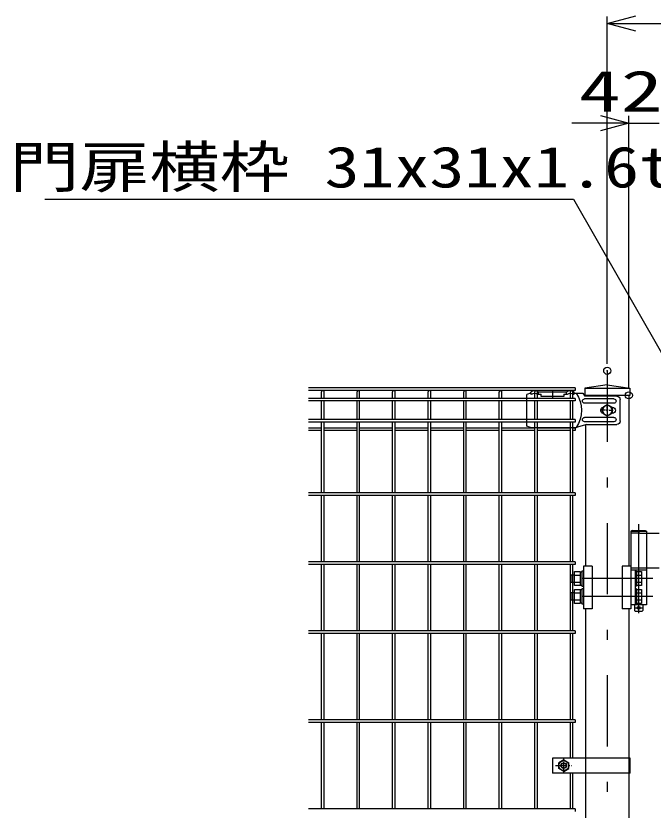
# Model space of a CAD drawing. Units: millimetres, scale not verified. Extents: x -4455 to 4455, y -3150 to 3150.
# Drawn here: x -419 to 477, y 366 to 1483 of the extents above; entities that cross this region are included whole.
import ezdxf
from ezdxf.enums import TextEntityAlignment as Align

# ---------------------------------------------------------------- set-up
doc = ezdxf.new("R2010")
doc.units = ezdxf.units.MM
doc.header["$LTSCALE"] = 20
doc.header["$PDMODE"] = 32
doc.header["$PDSIZE"] = 10
for name, pattern in [('USER1', [10.7, 5, -2.5, 0.7, -2.5]), ('USER2', [0.375, 0.25, -0.125]), ('USER4', [1.125, 0.75, -0.125, 0.125, -0.125])]:
    doc.linetypes.add(name, pattern=pattern)
for name, color, linetype, lineweight in [('0-0_外形線', 7, 'Continuous', 25), ('0-1_寸法線', 4, 'Continuous', 25), ('0-2_0', 3, 'USER2', 25), ('0-5_軸線', 2, 'USER1', 25), ('0-7_丁番', 3, 'Continuous', 25), ('0-B_LAYER06', 3, 'Continuous', 25), ('0-D_継手', 3, 'Continuous', 25), ('0-E_2', 7, 'Continuous', 25), ('0-F_NER', 30, 'Continuous', 25)]:
    doc.layers.add(name, color=color, linetype=linetype, lineweight=lineweight)
doc.layers.add('0-3_DEFPOINTS', color=7, linetype='Continuous')
doc.styles.add('ＭＳ ゴシック', font='')
doc.styles.get('ＭＳ ゴシック').set_extended_font_data('MS Gothic')

# ---------------------------------------------------------------- blocks, each defined once
blk = doc.blocks.new('_Open30')
at = {"layer": '0-2_0', "color": 4, "linetype": 'Continuous'}
blk.add_line((0, 0), (-20, 0), dxfattribs=at)
blk.add_lwpolyline([(-20, 5.36), (0, 0), (-20, -5.36)], dxfattribs=at)
blk = doc.blocks.new('tu')
at = {"layer": '0-B_LAYER06'}
for p, q in [((141270.7, 81320.2), (141028.6, 81320.2)), ((141270.7, 81292.7), (141270.7, 81352.7)), ((141560.7, 81292.7), (141460.7, 81292.7)), ((141490.7, 81352.7), (142270.7, 81352.7)), ((141490.7, 81292.7), (141490.7, 81352.7)), ((141560.7, 81292.7), (141560.7, 81232.7)), ((141880.7, 81400.2), (141880.7, 81185.2)), ((142300.7, 81292.7), (142200.7, 81292.7)), ((142270.7, 81292.7), (142270.7, 81352.7)), ((142460.7, 81292.7), (142490.7, 81292.7)), ((142490.7, 81292.7), (142490.7, 81352.7)), ((142500.1, 81320.2), (142600.1, 81288.2)), ((139974.8, 80540.2), (139974.8, 81140.2)), ((140153.5, 81160.2), (140980.1, 81160.2)), ((140153.5, 81040.2), (140980.1, 81040.2)), ((140286.1, 80840.2), (140174.6, 80840.2)), ((140200.4, 80930.2), (140218.9, 80930.2)), ((140340.1, 81000.2), (140201.6, 80920.2)), ((140340.1, 81000.2), (140201.6, 80920.2)), ((140201.6, 80920.2), (140201.6, 80760.2)), ((140201.6, 80920.2), (140201.6, 80760.2)), ((140313.1, 80840.2), (140367.1, 80840.2)), ((140340.1, 80894.2), (140340.1, 81005.8)), ((140478.7, 80920.2), (140340.1, 81000.2)), ((140478.7, 80920.2), (140340.1, 81000.2)), ((140340.1, 80813.2), (140340.1, 80867.2)), ((140394.1, 80840.2), (140505.7, 80840.2)), ((140478.7, 80760.2), (140478.7, 80920.2)), ((140478.7, 80760.2), (140478.7, 80920.2)), ((140153.5, 80640.2), (140980.1, 80640.2)), ((140200.4, 80750.2), (140218.9, 80750.2)), ((140201.6, 80760.2), (140340.1, 80680.2)), ((140201.6, 80760.2), (140340.1, 80680.2)), ((140340.1, 80786.2), (140340.1, 80674.7)), ((140340.1, 80680.2), (140478.7, 80760.2)), ((140340.1, 80680.2), (140478.7, 80760.2)), ((140918.6, 80440.2), (140074.8, 80440.2)), ((140153.5, 80520.2), (140980.1, 80520.2)), ((140918.6, 80440.2), (141217.1, 80360.2)), ((142500.1, 80360.2), (142600.1, 80392.2)), ((142500.1, 80360.2), (141217.1, 80360.2))]:
    blk.add_line(p, q, dxfattribs=at)
for points in [[(141300.7, 81292.7), (141270.7, 81292.7), (141270.7, 81352.7)], [(141560.7, 81232.7), (142200.7, 81232.7), (142200.7, 81292.7)]]:
    blk.add_lwpolyline(points, dxfattribs=at)
blk.add_circle((140340.1, 80840.2), 138.6, dxfattribs=at)
blk.add_circle((140340.1, 80840.2), 138.6, dxfattribs=at)
for centre, radius, start, end in [((141894.4, 80840.2), 830.1, 144.67551, 215.32453), ((141380.7, 81250.7), 150, 42.83468, 137.16667), ((141380.7, 81203.3), 120, 48.1895, 131.81049), ((142380.7, 81250.7), 150, 42.83331, 137.16532), ((142380.7, 81203.3), 120, 48.1895, 131.81051), ((140074.8, 81140.2), 100, 90.00001, 179.99999), ((140153.5, 81100.2), 60, 90, 270), ((140980.1, 81100.2), 60, 270, 90), ((140200.4, 80840.2), 90, 90, 270), ((140435.6, 80840.2), 90, 299.99756, 60.00244), ((140153.5, 80580.2), 60, 90, 270), ((140980.1, 80580.2), 60, 270, 90), ((140074.8, 80540.2), 100, 180.00001, 270)]:
    blk.add_arc(centre, radius, start, end, dxfattribs=at)
at = {"layer": '0-D_継手'}
for p in [(141028.6, 81320.2), (140074.8, 81240.2)]:
    blk.add_line(p, (140975.1, 81240.2), dxfattribs=at)
at = {"layer": '0-E_2', "color": 3}
blk.add_line((142600.1, 80392.2), (142600.1, 81288.2), dxfattribs=at)

msp = doc.modelspace()

# ---------------------------------------------------------------- linework, layer by layer
at = {"layer": '0-0_外形線'}
for p, q in [((412.97, 964.15), (381.23, 959.47)), ((412.97, 964.15), (444.73, 959.48)), ((381.23, 959.47), (444.73, 959.48)), ((381.23, 959.48), (381.23, 949.47)), ((381.23, 959.47), (391.72, 959.47)), ((381.23, 959.47), (391.72, 959.47)), ((381.23, 959.47), (391.72, 959.47)), ((444.73, 949.47), (381.23, 949.47)), ((382.72, 948.47), (382.72, 949.47)), ((443.22, 949.47), (443.22, 709.48)), ((444.73, 959.48), (444.73, 949.47)), ((382.72, 709.48), (382.72, 907.72)), ((379.36, 709.48), (379.36, 649.48)), ((391.83, 709.48), (379.36, 709.48)), ((391.83, 709.48), (391.83, 649.48)), ((446.25, 709.48), (433.78, 709.48)), ((433.78, 709.48), (433.78, 649.48)), ((446.25, 709.48), (446.25, 649.48)), ((391.83, 649.48), (379.36, 649.48)), ((382.72, 439.48), (382.72, 649.48)), ((446.25, 649.48), (433.78, 649.48)), ((443.22, 649.48), (443.22, 439.48)), ((382.72, 277.98), (382.72, 620.48)), ((443.22, 620.48), (443.22, 277.98))]:
    msp.add_line(p, q, dxfattribs=at)
at = {"layer": '0-0_外形線', "color": 2}
msp.add_line((457.1, 768.45), (457.1, 643.25), dxfattribs=at)
at = {"layer": '0-1_寸法線'}
for p, q in [((412.97, 994.04), (412.97, 1482.19)), ((452.97, 1472.19), (2712.97, 1472.19)), ((443.22, 959.47), (443.22, 1342.19)), ((403.22, 1332.19), (363.22, 1332.19)), ((443.22, 1332.19), (485.97, 1332.19))]:
    msp.add_line(p, q, dxfattribs=at)
msp.add_lwpolyline([(-377.89, 1225.46), (365.55, 1225.46), (607.47, 803)], dxfattribs=at)
at = {"layer": '0-3_DEFPOINTS'}
for p in [(412.97, 984.04), (443.22, 949.47)]:
    msp.add_point(p, dxfattribs=at)
at = {"layer": '0-5_軸線'}
for p, q in [((412.97, 984.04), (412.97, -1239.46)), ((477.01, 691.98), (349.71, 691.98)), ((477.07, 666.98), (349.77, 666.98))]:
    msp.add_line(p, q, dxfattribs=at)
at = {"layer": '0-7_丁番'}
for p, q in [((448.1, 759.48), (446.25, 758.48)), ((448.1, 759.48), (466.1, 759.48)), ((466.1, 759.48), (467.95, 758.48)), ((446.25, 758.48), (446.25, 654.98)), ((446.25, 758.48), (467.95, 758.48)), ((458.75, 755.98), (446.25, 755.98)), ((458.75, 755.98), (485.97, 755.98)), ((467.95, 758.48), (467.95, 706.98)), ((446.25, 706.98), (485.97, 706.98)), ((467.94, 703.98), (446.25, 703.98)), ((452.25, 703.98), (452.25, 654.98)), ((467.94, 706.98), (467.94, 654.98)), ((366.85, 696.94), (361.85, 696.94)), ((361.85, 696.94), (361.85, 686.94)), ((366.85, 701.76), (374.85, 701.76)), ((366.85, 682.13), (366.85, 701.76)), ((366.85, 696.85), (374.85, 696.85)), ((374.85, 701.76), (374.85, 682.13)), ((377.35, 701.14), (374.85, 701.14)), ((454.25, 702.44), (452.25, 702.44)), ((454.25, 702.44), (454.25, 681.44)), ((454.25, 701.76), (461.25, 701.76)), ((454.25, 696.85), (461.25, 696.85)), ((461.25, 701.76), (461.25, 682.13)), ((361.85, 686.94), (366.85, 686.94)), ((366.85, 687.04), (374.85, 687.04)), ((374.85, 682.13), (366.85, 682.13)), ((374.85, 682.74), (377.35, 682.74)), ((377.35, 681.44), (379.35, 681.44)), ((454.25, 681.44), (452.25, 681.44)), ((454.25, 687.04), (461.25, 687.04)), ((461.25, 682.13), (454.25, 682.13)), ((366.85, 671.94), (361.85, 671.94)), ((366.85, 657.13), (366.85, 676.76)), ((366.85, 676.76), (374.85, 676.76)), ((366.85, 671.85), (374.85, 671.85)), ((374.85, 676.76), (374.85, 657.13)), ((377.35, 676.14), (374.85, 676.14)), ((377.35, 677.44), (377.35, 656.44)), ((379.35, 677.44), (377.35, 677.44)), ((454.25, 677.44), (452.25, 677.44)), ((454.25, 677.44), (454.25, 656.44)), ((454.25, 676.76), (461.25, 676.76)), ((454.25, 671.85), (461.25, 671.85)), ((461.25, 676.76), (461.25, 657.13)), ((366.85, 662.04), (374.85, 662.04)), ((454.25, 662.04), (461.25, 662.04)), ((374.85, 657.13), (366.85, 657.13)), ((374.85, 657.74), (377.35, 657.74)), ((377.35, 656.44), (379.35, 656.44)), ((467.94, 654.98), (446.25, 654.98)), ((451.1, 654.98), (451.1, 646.98)), ((452.1, 650.98), (462.1, 650.98)), ((454.25, 656.44), (452.25, 656.44)), ((461.25, 657.13), (454.25, 657.13)), ((463.1, 654.98), (463.1, 646.98)), ((452.1, 645.98), (451.1, 646.98)), ((452.1, 645.98), (462.1, 645.98)), ((462.1, 645.98), (463.1, 646.98))]:
    msp.add_line(p, q, dxfattribs=at)
for points in [[(379.35, 702.44), (377.35, 702.44), (377.35, 681.44)], [(361.85, 671.94), (361.85, 661.94), (366.85, 661.94)]]:
    msp.add_lwpolyline(points, dxfattribs=at)
msp.add_circle((457.1, 650.98), 2, dxfattribs=at)
at = {"layer": '0-B_LAYER06'}
for p, q in [((445.33, 439.48), (335.78, 439.48)), ((335.78, 439.48), (335.78, 418.48)), ((351.78, 437.06), (344.78, 433.02)), ((351.78, 437.06), (358.78, 433.02)), ((445.33, 418.48), (445.33, 439.48)), ((344.78, 424.94), (344.77, 433.02)), ((351.78, 420.9), (344.78, 424.94)), ((351.78, 420.9), (358.78, 424.94)), ((358.78, 424.94), (358.78, 433.02)), ((445.33, 418.48), (335.78, 418.48))]:
    msp.add_line(p, q, dxfattribs=at)
at = {"layer": '0-B_LAYER06', "color": 1, "linetype": 'USER4'}
for p, q in [((351.78, 418.75), (351.78, 438.93)), ((340.34, 428.98), (363.14, 428.98))]:
    msp.add_line(p, q, dxfattribs=at)
at = {"layer": '0-B_LAYER06', "color": 1}
for radius in [7, 3.5]:
    msp.add_circle((351.78, 428.98), radius, dxfattribs=at)
at = {"layer": '0-B_LAYER06'}
msp.add_circle((351.78, 428.98), 4, dxfattribs=at)
at = {"layer": '0-F_NER'}
for p, q in [((367.97, 960.08), (-7.03, 960.08)), ((367.97, 956.48), (-7.03, 956.48)), ((11.17, 945.18), (11.17, 954.68)), ((14.77, 945.18), (14.77, 954.68)), ((61.17, 945.18), (61.17, 954.68)), ((64.77, 945.18), (64.77, 954.68)), ((111.17, 945.18), (111.17, 954.68)), ((114.77, 945.18), (114.77, 954.68)), ((161.17, 945.18), (161.17, 954.68)), ((164.77, 945.18), (164.77, 954.68)), ((211.17, 945.18), (211.17, 954.68)), ((214.77, 945.18), (214.77, 954.68)), ((261.17, 945.18), (261.17, 954.68)), ((264.77, 945.18), (264.77, 954.68)), ((311.17, 945.18), (311.17, 954.68)), ((314.77, 945.18), (314.77, 954.68)), ((361.17, 945.18), (361.17, 954.68)), ((364.77, 945.18), (364.77, 954.68)), ((367.97, 960.08), (367.97, 956.48)), ((367.97, 945.18), (-7.03, 945.18)), ((367.97, 941.58), (-7.03, 941.58)), ((11.17, 915.38), (11.17, 941.58)), ((14.77, 915.38), (14.77, 941.58)), ((61.17, 915.38), (61.17, 941.58)), ((64.77, 915.38), (64.77, 941.58)), ((111.17, 915.38), (111.17, 941.58)), ((114.77, 915.38), (114.77, 941.58)), ((161.17, 915.38), (161.17, 941.58)), ((164.77, 915.38), (164.77, 941.58)), ((211.17, 915.38), (211.17, 941.58)), ((214.77, 915.38), (214.77, 941.58)), ((261.17, 915.38), (261.17, 941.58)), ((264.77, 915.38), (264.77, 941.58)), ((311.17, 915.38), (311.17, 941.58)), ((314.77, 915.38), (314.77, 941.58)), ((361.17, 915.38), (361.17, 941.58)), ((364.77, 915.38), (364.77, 941.58)), ((367.97, 945.18), (367.97, 941.58)), ((367.97, 915.38), (-7.03, 915.38)), ((367.97, 911.78), (-7.03, 911.78)), ((11.17, 812.28), (11.17, 911.78)), ((14.77, 812.28), (14.77, 911.78)), ((61.17, 812.28), (61.17, 911.78)), ((64.77, 812.28), (64.77, 911.78)), ((111.17, 812.28), (111.17, 911.78)), ((114.77, 812.28), (114.77, 911.78)), ((161.17, 812.28), (161.17, 911.78)), ((164.77, 812.28), (164.77, 911.78)), ((211.17, 812.28), (211.17, 911.78)), ((214.77, 812.28), (214.77, 911.78)), ((261.17, 812.28), (261.17, 911.78)), ((264.77, 812.28), (264.77, 911.78)), ((311.17, 812.28), (311.17, 911.78)), ((314.77, 812.28), (314.77, 911.78)), ((361.17, 812.28), (361.17, 911.78)), ((364.77, 812.28), (364.77, 911.78)), ((367.97, 915.38), (367.97, 911.78)), ((11.17, 903.52), (-7.03, 903.52)), ((11.17, 899.92), (-7.03, 899.92)), ((61.17, 903.52), (14.77, 903.52)), ((61.17, 899.92), (14.77, 899.92)), ((111.17, 903.52), (64.77, 903.52)), ((111.17, 899.92), (64.77, 899.92)), ((161.17, 903.52), (114.77, 903.52)), ((161.17, 899.92), (114.77, 899.92)), ((211.17, 903.52), (164.77, 903.52)), ((211.17, 899.92), (164.77, 899.92)), ((261.17, 903.52), (214.77, 903.52)), ((261.17, 899.92), (214.77, 899.92)), ((311.17, 903.52), (264.77, 903.52)), ((311.17, 899.92), (264.77, 899.92)), ((361.17, 903.52), (314.77, 903.52)), ((361.17, 899.92), (314.77, 899.92)), ((367.97, 903.52), (364.77, 903.52)), ((367.97, 899.92), (364.77, 899.92)), ((367.97, 903.52), (367.97, 899.92)), ((367.97, 812.28), (-7.03, 812.28)), ((367.97, 808.68), (-7.03, 808.68)), ((11.17, 715.28), (11.17, 808.68)), ((14.77, 715.28), (14.77, 808.68)), ((61.17, 715.28), (61.17, 808.68)), ((64.77, 715.28), (64.77, 808.68)), ((111.17, 715.28), (111.17, 808.68)), ((114.77, 715.28), (114.77, 808.68)), ((161.17, 715.28), (161.17, 808.68)), ((164.77, 715.28), (164.77, 808.68)), ((211.17, 715.28), (211.17, 808.68)), ((214.77, 715.28), (214.77, 808.68)), ((261.17, 715.28), (261.17, 808.68)), ((264.77, 715.28), (264.77, 808.68)), ((311.17, 715.28), (311.17, 808.68)), ((314.77, 715.28), (314.77, 808.68)), ((361.17, 715.28), (361.17, 808.68)), ((364.77, 715.28), (364.77, 808.68)), ((367.97, 812.28), (367.97, 808.68)), ((367.97, 715.28), (-7.03, 715.28)), ((367.97, 715.28), (367.97, 711.68)), ((367.97, 711.68), (-7.03, 711.68)), ((11.17, 618.28), (11.17, 711.68)), ((14.77, 618.28), (14.77, 711.68)), ((61.17, 618.28), (61.17, 711.68)), ((64.77, 618.28), (64.77, 711.68)), ((111.17, 618.28), (111.17, 711.68)), ((114.77, 618.28), (114.77, 711.68)), ((161.17, 618.28), (161.17, 711.68)), ((164.77, 618.28), (164.77, 711.68)), ((211.17, 618.28), (211.17, 711.68)), ((214.77, 618.28), (214.77, 711.68)), ((261.17, 618.28), (261.17, 711.68)), ((264.77, 618.28), (264.77, 711.68)), ((311.17, 618.28), (311.17, 711.68)), ((314.77, 618.28), (314.77, 711.68)), ((361.17, 618.28), (361.17, 711.68)), ((364.77, 618.28), (364.77, 711.68)), ((367.97, 618.28), (-7.03, 618.28)), ((367.97, 614.68), (-7.03, 614.68)), ((11.17, 493.28), (11.17, 614.68)), ((14.77, 493.28), (14.77, 614.68)), ((61.17, 493.28), (61.17, 614.68)), ((64.77, 493.28), (64.77, 614.68)), ((111.17, 493.28), (111.17, 614.68)), ((114.77, 493.28), (114.77, 614.68)), ((161.17, 493.28), (161.17, 614.68)), ((164.77, 493.28), (164.77, 614.68)), ((211.17, 493.28), (211.17, 614.68)), ((214.77, 493.28), (214.77, 614.68)), ((261.17, 493.28), (261.17, 614.68)), ((264.77, 493.28), (264.77, 614.68)), ((311.17, 493.28), (311.17, 614.68)), ((314.77, 493.28), (314.77, 614.68)), ((361.17, 493.28), (361.17, 614.68)), ((364.77, 493.28), (364.77, 614.68)), ((367.97, 618.28), (367.97, 614.68)), ((367.97, 493.28), (-7.03, 493.28)), ((367.97, 493.28), (367.97, 489.68)), ((367.97, 489.68), (-7.03, 489.68)), ((11.17, 368.28), (11.17, 489.68)), ((14.77, 368.28), (14.77, 489.68)), ((61.17, 368.28), (61.17, 489.68)), ((64.77, 368.28), (64.77, 489.68)), ((111.17, 368.28), (111.17, 489.68)), ((114.77, 368.28), (114.77, 489.68)), ((161.17, 368.28), (161.17, 489.68)), ((164.77, 368.28), (164.77, 489.68)), ((211.17, 368.28), (211.17, 489.68)), ((214.77, 368.28), (214.77, 489.68)), ((261.17, 368.28), (261.17, 489.68)), ((264.77, 368.28), (264.77, 489.68)), ((311.17, 368.28), (311.17, 489.68)), ((314.77, 368.28), (314.77, 489.68)), ((361.17, 439.48), (361.17, 489.68)), ((364.77, 439.48), (364.77, 489.68)), ((361.17, 368.28), (361.17, 418.48)), ((364.77, 368.28), (364.77, 418.48)), ((367.97, 368.28), (-7.03, 368.28)), ((367.97, 368.28), (367.97, 364.68))]:
    msp.add_line(p, q, dxfattribs=at)
for centre in [(12.97, 954.68), (62.97, 954.68), (112.97, 954.68), (162.97, 954.68), (212.97, 954.68), (262.97, 954.68), (312.97, 954.68), (362.97, 954.68)]:
    msp.add_arc(centre, 1.8, 0, 180, dxfattribs=at)

# ---------------------------------------------------------------- block references
at = {"layer": '0-1_寸法線', "xscale": 2, "yscale": 2, "rotation": 180}
msp.add_blockref('_Open30', (412.97, 1472.19), dxfattribs=at)
at = {"layer": '0-1_寸法線', "xscale": 2, "yscale": 2}
msp.add_blockref('_Open30', (443.22, 1332.19), dxfattribs=at)
at = {"layer": '0-D_継手', "xscale": -0.05, "yscale": 0.05}
msp.add_blockref('tu', (7429.98, -3113.54), dxfattribs=at)

# ---------------------------------------------------------------- texts
at = {"layer": '0-1_寸法線', "color": 2, "style": 'ＭＳ ゴシック'}
for s, width, p in [('42.8', 1.5, (373.17, 1331.09)), ('門扉横枠 31x31x1.6t', 1.25, (-427.59, 1224.36))]:
    msp.add_text(s, height=57.77, dxfattribs=dict(at, width=width)).set_placement(p, align=Align.BOTTOM_LEFT)

doc.saveas('drawing.dxf')
